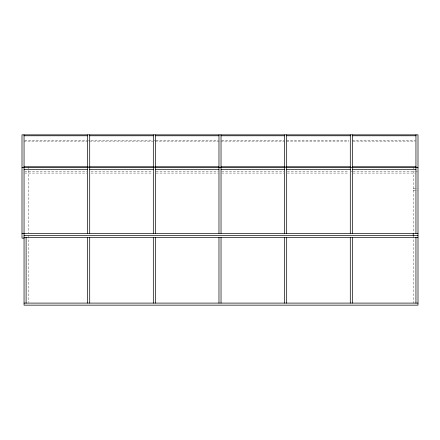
<?xml version="1.0" encoding="UTF-8"?>
<svg xmlns="http://www.w3.org/2000/svg" width="440" height="440" viewBox="0 0 440 440"><rect width="100%" height="100%" fill="white"/><g stroke="black" fill="none" stroke-linecap="round" stroke-linejoin="round"><path stroke-width="0.33" stroke-dasharray="2.2 1.65" d="M24.734 140.201L86.972 140.201M88.341 140.201L89.711 140.201M91.08 140.201L152.631 140.201M154 140.201L155.37 140.201M156.052 140.201L218.29 140.201M221.711 140.201L283.949 140.201M286.682 140.201L348.92 140.201M352.341 140.201L415.267 140.201M24.052 141.119L87.659 141.119M89.711 141.119L153.318 141.119M155.37 141.119L218.972 141.119M221.029 141.119L284.631 141.119M286.682 141.119L348.92 141.119M353.029 141.119L415.267 141.119M87.659 166.458L89.711 166.458M154 166.458L155.37 166.458M284.631 166.458L286 166.458M24.734 171.248L86.972 171.248M91.08 171.248L152.631 171.248M156.052 171.248L218.29 171.248M221.711 171.248L283.949 171.248M287.37 171.248L348.92 171.248M350.972 171.248L352.341 171.248M353.029 171.248L415.267 171.248M415.949 171.248L417.318 171.248M24.734 173.08L86.972 173.08M91.08 173.08L152.631 173.08M156.052 173.08L218.29 173.08M221.711 173.08L283.949 173.08M287.37 173.08L348.92 173.08M353.029 173.08L415.267 173.08M413.215 188.199L417.318 188.199M413.215 190.251L417.318 190.251M413.215 167.139L413.215 232.656M413.215 235.846L413.215 303.1M28.842 166.656L28.842 232.986M28.842 235.906L28.842 302.412"/><path stroke-width="0.66" d="M24.052 135.768L87.659 135.768M89.711 135.768L153.318 135.768M155.37 135.768L218.972 135.768M221.029 135.768L284.631 135.768M286.682 135.768L350.29 135.768M352.341 135.768L415.949 135.768M24.052 166.76L87.659 166.76M89.711 166.76L153.318 166.76M155.37 166.76L218.972 166.76M221.029 166.76L284.631 166.76M286.682 166.76L350.29 166.76M352.341 166.76L415.949 166.76M22 167.679L418 167.679M24.052 169.461L87.659 169.461M89.711 169.461L153.318 169.461M155.37 169.461L218.972 169.461M221.029 169.461L284.631 169.461M286.682 169.461L350.29 169.461M352.341 169.461L415.949 169.461M22 233.338L418 233.338M24.052 235.389L418 235.389M24.052 237.441L418 237.441M24.052 238.128L22 238.128L22 134.849L418 134.849L418 305.151L24.052 305.151L24.052 134.849M24.052 303.1L418 303.1M415.949 134.849L415.949 233.338M415.949 237.441L415.949 303.1M413.226 233.338L413.226 235.389M352.341 134.849L352.341 233.338M352.341 237.441L352.341 303.1M350.29 134.849L350.29 233.338M350.29 237.441L350.29 303.1M286.682 134.849L286.682 233.338M286.682 237.441L286.682 303.1M284.631 134.849L284.631 233.338M284.631 237.441L284.631 303.1M221.029 134.849L221.029 233.338M221.029 237.441L221.029 303.1M218.972 134.849L218.972 233.338M218.972 237.441L218.972 303.1M155.37 134.849L155.37 233.338M155.37 237.441L155.37 303.1M153.318 134.849L153.318 233.338M153.318 237.441L153.318 303.1M89.711 134.849L89.711 233.338M89.711 237.441L89.711 303.1M87.659 134.849L87.659 233.338M87.659 237.441L87.659 303.1M26.103 237.441L26.103 303.1"/></g></svg>
